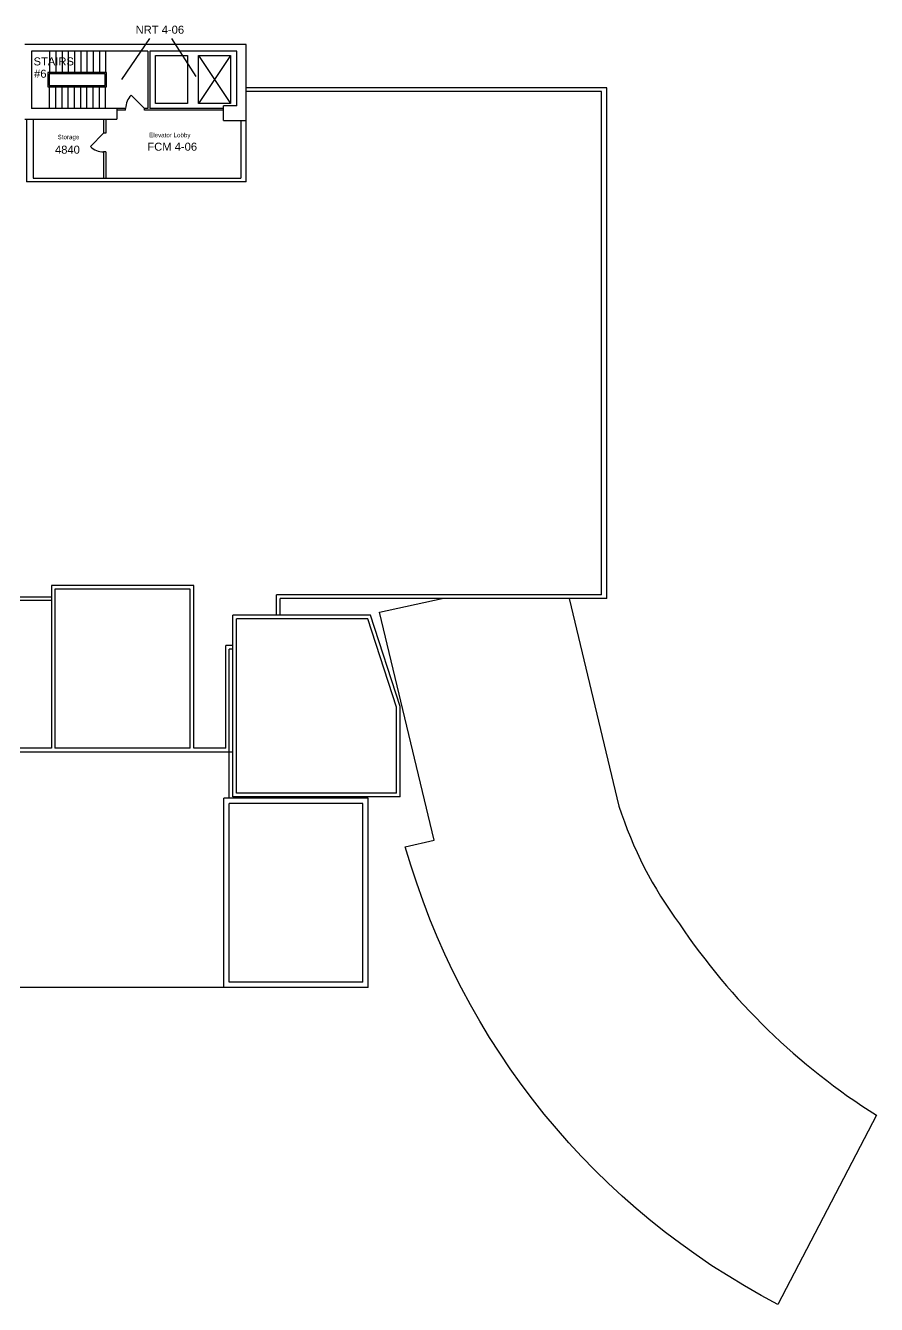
# Model space of a CAD drawing. Extents: x 1041 to 4604, y 376 to 3252.
# Drawn here: x 2691 to 4604, y 376 to 3252 of the extents above; entities that cross this region are included whole.
import ezdxf

# ---------------------------------------------------------------- set-up
doc = ezdxf.new("R2010")
doc.units = 0
doc.header["$LTSCALE"] = 96
doc.header["$MEASUREMENT"] = 0
doc.layers.get('0').update_dxf_attribs({"linetype": 'CONTINUOUS'})
for name, color, linetype in [('A-ANNO-TEXT', 4, 'CONTINUOUS'), ('A-ANNO-TEXT-CTC', 181, 'CONTINUOUS'), ('A-DOOR', 2, 'CONTINUOUS'), ('A-FLOR-SHFT', 1, 'CONTINUOUS'), ('A-FLOR-STRS', 2, 'CONTINUOUS'), ('A-ROOF', 1, 'CONTINUOUS'), ('A-WALL-FULL', 6, 'CONTINUOUS')]:
    doc.layers.add(name, color=color, linetype=linetype)
doc.styles.add('ARIAL', font='arial.ttf')

# ---------------------------------------------------------------- blocks, each defined once
blk = doc.blocks.new('DOOR-E')
blk.add_line((0, 0), (-0.707, 0.707))
blk.add_arc((0, 0), 1, 135, 180)

msp = doc.modelspace()

# ---------------------------------------------------------------- linework, layer by layer
at = {"layer": 'A-ANNO-TEXT-CTC'}
for p, q in [((2969.8, 3223.4), (2906.4, 3131.3)), ((3019.1, 3223.4), (3073.7, 3137.8))]:
    msp.add_line(p, q, dxfattribs=at)
at = {"layer": 'A-FLOR-SHFT'}
for p, q in [((3080, 3185.3), (3152, 3077.3)), ((3152, 3185.3), (3080, 3077.3))]:
    msp.add_line(p, q, dxfattribs=at)
for points in [[(2983, 3185.3), (3055, 3185.3), (3055, 3077.3), (2983, 3077.3)], [(3080, 3185.3), (3152, 3185.3), (3152, 3077.3), (3080, 3077.3)]]:
    msp.add_lwpolyline(points, close=True, dxfattribs=at)
at = {"layer": 'A-FLOR-STRS'}
for p, q in [((2745, 3195.3), (2745, 3146.8)), ((2759, 3195.3), (2759, 3146.8)), ((2773, 3195.3), (2773, 3146.8)), ((2787, 3195.3), (2787, 3146.8)), ((2801, 3195.3), (2801, 3146.8)), ((2815, 3195.3), (2815, 3146.8)), ((2829, 3195.3), (2829, 3146.8)), ((2843, 3195.3), (2843, 3146.8)), ((2857, 3195.3), (2857, 3146.8)), ((2871, 3195.3), (2871, 3146.8)), ((2745, 3066.3), (2745, 3114.8)), ((2759, 3066.3), (2759, 3114.8)), ((2773, 3066.3), (2773, 3114.8)), ((2787, 3066.3), (2787, 3114.8)), ((2801, 3066.3), (2801, 3114.8)), ((2815, 3066.3), (2815, 3114.8)), ((2829, 3066.3), (2829, 3114.8)), ((2843, 3066.3), (2843, 3114.8)), ((2857, 3066.3), (2857, 3114.8)), ((2871, 3066.3), (2871, 3114.8))]:
    msp.add_line(p, q, dxfattribs=at)
for points in [[(2740.8, 3114.8), (2872.8, 3114.8), (2872.8, 3146.8), (2740.8, 3146.8)], [(2743.8, 3117.8), (2869.8, 3117.8), (2869.8, 3143.8), (2743.8, 3143.8)]]:
    msp.add_lwpolyline(points, close=True, dxfattribs=at)
at = {"layer": 'A-ROOF'}
for p, q in [((3998, 3112.3), (3187, 3112.3)), ((3998, 1964.3), (3998, 3112.3)), ((3986, 3104.3), (3187, 3104.3)), ((3986, 1972.3), (3986, 3104.3)), ((3069, 1993.3), (2749, 1993.3)), ((2749, 1993.3), (2749, 1627.3)), ((3061, 1985.3), (2757, 1985.3)), ((2757, 1985.3), (2757, 1627.3)), ((3061, 1627.3), (3061, 1985.3)), ((3069, 1627.3), (3069, 1993.3)), ((2749, 1967.3), (2339, 1967.3)), ((2749, 1959.3), (2491, 1959.3)), ((3986, 1972.3), (3255, 1972.3)), ((3255, 1926.3), (3255, 1972.3)), ((3998, 1964.3), (3263, 1964.3)), ((3263, 1926.3), (3263, 1964.3)), ((3466.3, 1926.3), (3157, 1926.3)), ((3157, 1518.3), (3157, 1926.3)), ((3460.5, 1918.3), (3165, 1918.3)), ((3165, 1526.3), (3165, 1918.3)), ((3525, 1719.8), (3460.5, 1918.3)), ((3533, 1721.1), (3466.3, 1926.3)), ((3141, 1627.3), (3141, 1858.3)), ((3157, 1858.3), (3141, 1858.3)), ((3157, 1850.3), (3149, 1850.3)), ((3149, 1515.3), (3149, 1850.3)), ((3525, 1526.3), (3525, 1719.8)), ((3533, 1518.3), (3533, 1721.1)), ((2749, 1627.3), (2491, 1627.3)), ((2553, 1619.3), (3157, 1619.3)), ((3061, 1627.3), (2757, 1627.3)), ((3141, 1627.3), (3069, 1627.3)), ((3525, 1526.3), (3165, 1526.3)), ((3137, 1089.3), (3137, 1515.3)), ((3461, 1515.3), (3137, 1515.3)), ((3149, 1101.3), (3149, 1503.3)), ((3449, 1503.3), (3149, 1503.3)), ((3533, 1518.3), (3157, 1518.3)), ((3449, 1101.3), (3449, 1503.3)), ((3461, 1089.3), (3461, 1515.3)), ((3449, 1101.3), (3149, 1101.3)), ((3461, 1089.3), (2483, 1089.3))]:
    msp.add_line(p, q, dxfattribs=at)
msp.add_lwpolyline([(3913, 1964.3), (4025.1, 1497.3, 0.082267), (4160.8, 1232.4, 0.103939), (4603.9, 801.7), (4382.5, 376.4, -0.20671), (3544.7, 1405.9), (3609.6, 1420.3), (3486.5, 1933), (3627.8, 1964.3)], format="xyb", dxfattribs=at)
at = {"layer": 'A-WALL-FULL'}
for p, q in [((3187, 3210.3), (2689, 3210.3)), ((2704, 3195.3), (2704, 3066.3)), ((2966, 3195.3), (2704, 3195.3)), ((2966, 3195.3), (2966, 3066.3)), ((3166, 3195.3), (2970, 3195.3)), ((2970, 3195.3), (2970, 3066.3)), ((3166, 3072.3), (3166, 3195.3)), ((3187, 2901.3), (3187, 3210.3)), ((2916, 3066.3), (2704, 3066.3)), ((2896, 3066.3), (2896, 3042.3)), ((2916, 3062.3), (2896, 3062.3)), ((2916, 3062.3), (2916, 3066.3)), ((2966, 3066.3), (2958, 3066.3)), ((2958, 3062.3), (2958, 3066.3)), ((3136, 3062.3), (2958, 3062.3)), ((3136, 3066.3), (2970, 3066.3)), ((3166, 3072.3), (3136, 3072.3)), ((3136, 3039.3), (3136, 3072.3)), ((2689, 3042.3), (2896, 3042.3)), ((2693, 3042.3), (2693, 2901.3)), ((2708, 3042.3), (2708, 2909.3)), ((2866.4, 3042.3), (2866.4, 3010.3)), ((2871.6, 3042.3), (2871.6, 3010.3)), ((3136, 3039.3), (3187, 3039.3)), ((3175, 3039.3), (3175, 2909.3)), ((2871.6, 3010.3), (2866.4, 3010.3)), ((2871.6, 2968.3), (2866.4, 2968.3)), ((2866.4, 2968.3), (2866.4, 2909.3)), ((2871.6, 2968.3), (2871.6, 2909.3)), ((2708, 2909.3), (3175, 2909.3)), ((3187, 2901.3), (2693, 2901.3))]:
    msp.add_line(p, q, dxfattribs=at)

# ---------------------------------------------------------------- block references
at = {"layer": 'A-DOOR', "xscale": 42, "yscale": 42, "zscale": 42}
msp.add_blockref('DOOR-E', (2958, 3066.3), dxfattribs=at)
at = {"layer": 'A-DOOR', "xscale": 42.00000000000001, "yscale": 42.00000000000001, "zscale": 42.00000000000001, "rotation": 90}
msp.add_blockref('DOOR-E', (2866.4, 3010.3), dxfattribs=at)

# ---------------------------------------------------------------- texts
at = {"layer": 'A-ANNO-TEXT', "style": 'ARIAL'}
for s, p in [('STAIRS', (2708.9, 3162.9)), ('#6', (2710.1, 3135.2))]:
    msp.add_text(s, height=18, dxfattribs=at).set_placement(p)
at = {"layer": 'A-ANNO-TEXT-CTC', "style": 'ARIAL'}
for s, height, p in [('NRT 4-06', 18, (2938.4, 3234.2)), ('Storage', 10, (2763, 2996.9)), ('Elevator Lobby', 10, (2968.6, 3001.3)), ('4840', 18, (2757.1, 2964.4)), ('FCM 4-06', 18, (2964.8, 2971.1))]:
    msp.add_text(s, height=height, dxfattribs=at).set_placement(p)

doc.saveas('drawing.dxf')
